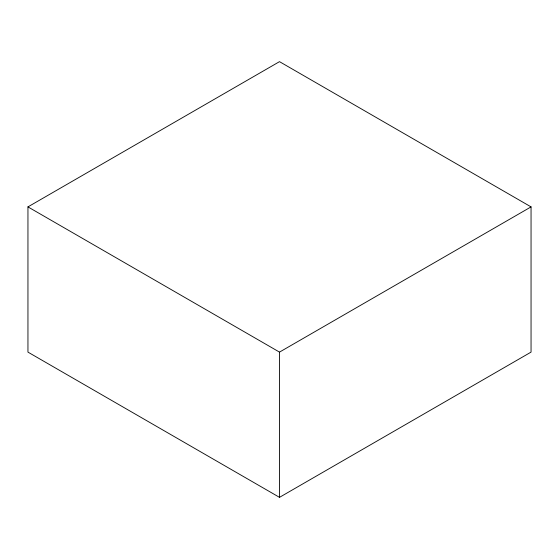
<?xml version="1.0" encoding="UTF-8"?>
<svg xmlns="http://www.w3.org/2000/svg" width="559" height="559" viewBox="0 0 559 559"><rect width="100%" height="100%" fill="white"/><g stroke="black" fill="none" stroke-linecap="round" stroke-linejoin="round"><path stroke-width="0.84" d="M27.95 206.886L279.5 61.651L531.05 206.886L531.05 352.114L279.5 497.349L27.95 352.114L27.95 206.886L279.5 352.114L531.05 206.886M279.5 352.114L279.5 497.349"/></g></svg>
